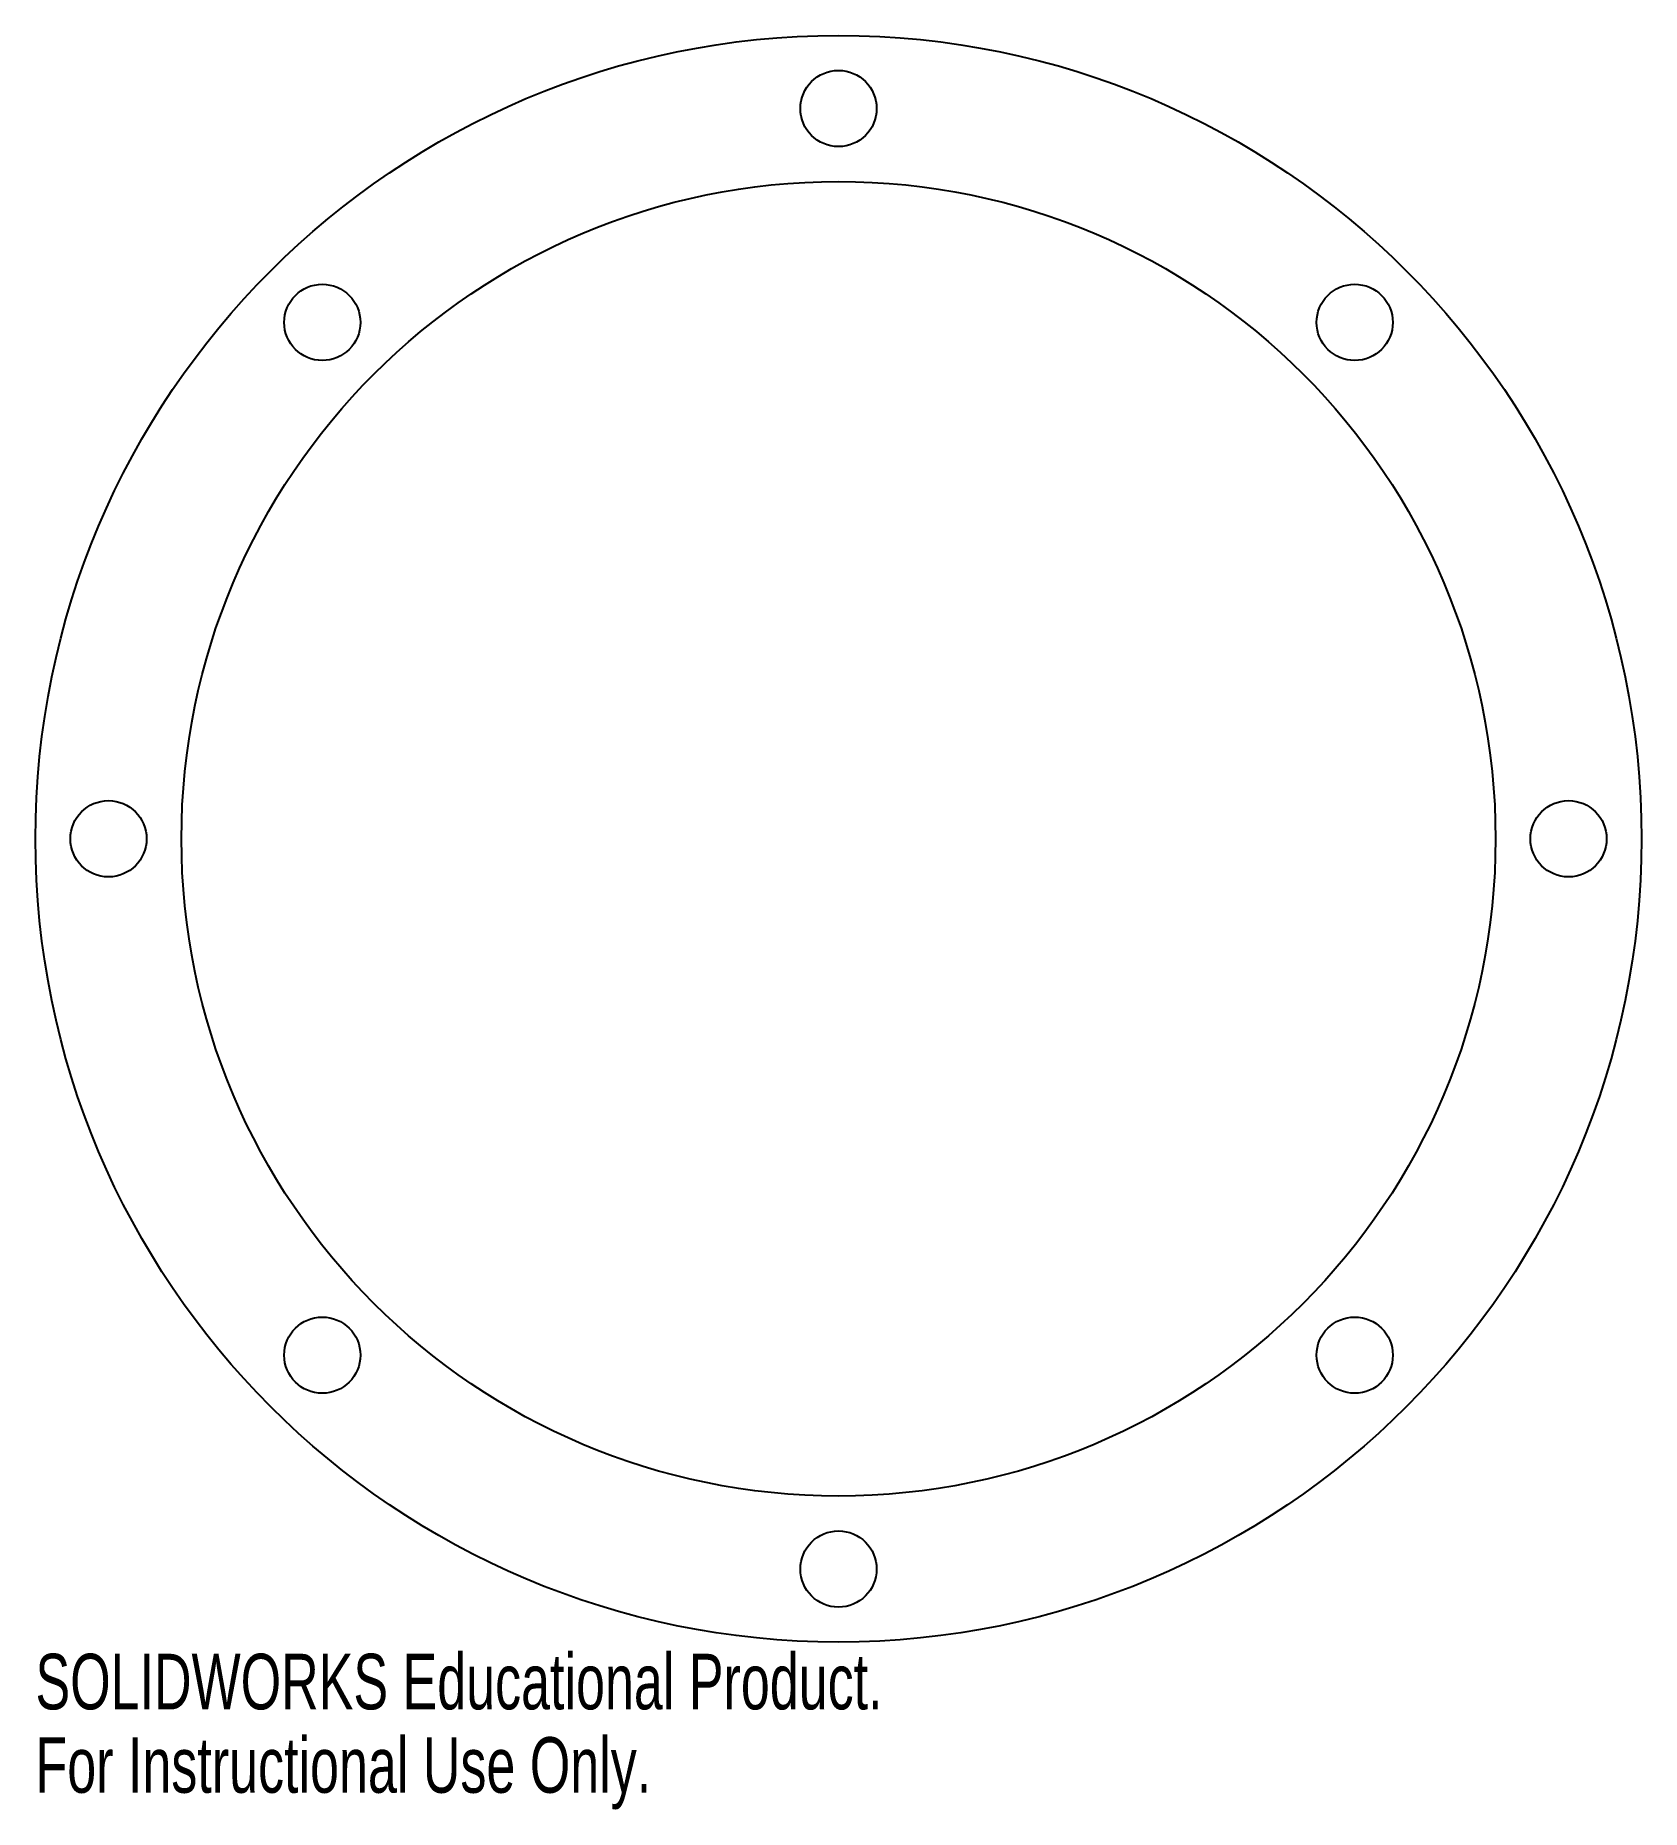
# Model space of a CAD drawing. Header units: inches. Extents: x -2.75 to 2.75, y -3.32 to 2.75.
import ezdxf

# ---------------------------------------------------------------- set-up
doc = ezdxf.new("R2010")
doc.units = ezdxf.units.IN
doc.header["$MEASUREMENT"] = 0
doc.styles.add('SLDTEXTSTYLE0', font='TXT', dxfattribs={"width": 0.7})

msp = doc.modelspace()

# ---------------------------------------------------------------- linework, layer by layer
at = {"color": 7, "linetype": 'Continuous', "lineweight": 25}
for centre, radius in [((0, 0), 2.75), ((0, 2.5), 0.1305), ((0, 0), 2.25), ((-1.7678, 1.7678), 0.1305), ((1.7678, 1.7678), 0.1305), ((-2.5, 0), 0.1305), ((2.5, 0), 0.1305), ((-1.7678, -1.7678), 0.1305), ((1.7678, -1.7678), 0.1305), ((0, -2.5), 0.1305)]:
    msp.add_circle(centre, radius, dxfattribs=at)

# ---------------------------------------------------------------- texts
at = {"color": 7, "linetype": 'Continuous', "char_height": 0.1903, "attachment_point": 1, "style": 'SLDTEXTSTYLE0'}
for s, insert in [('SOLIDWORKS Educational Product.', (-2.75, -2.7901)), ('For Instructional Use Only.', (-2.75, -3.0756))]:
    msp.add_mtext(s, dxfattribs=dict(at, insert=insert))

doc.saveas('drawing.dxf')
